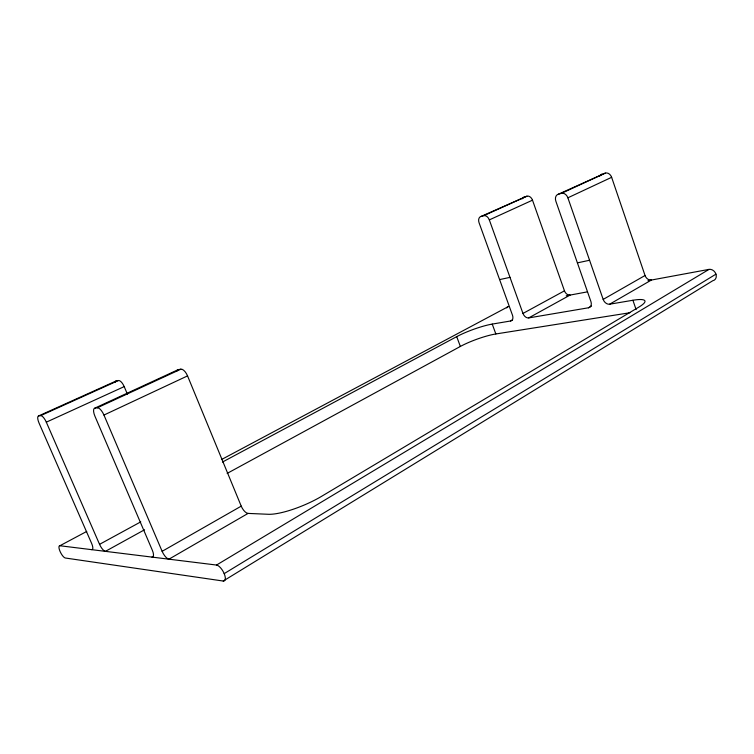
<?xml version="1.0" encoding="UTF-8"?>
<svg xmlns="http://www.w3.org/2000/svg" width="754" height="754" viewBox="0 0 754 754"><rect width="100%" height="100%" fill="white"/><g stroke="black" fill="none" stroke-linecap="round" stroke-linejoin="round"><path stroke-width="1.13" d="M86.748 531.429L59.896 545.745A6.843 2.111 62.3 0 0 60.113 551.542A6.843 2.111 62.3 0 0 65.315 558.007L223.231 581.042L712.766 280.733A6.117 4.967 54 0 0 715.961 274.145A6.117 4.967 54 0 0 709.014 269.385L648.006 280.667M223.231 581.042A9.001 3.591 60.3 0 0 224.192 573.624L715.97 274.154M59.896 545.745L216.521 565.048L709.014 269.385M222.449 462.051L456.717 336.642A27.153 4.543 -20.1 0 1 492.239 324.088L510.581 320.987A5.448 3.685 61.2 0 0 512.503 315.276L479.073 222.769A5.57 3.836 66.4 0 1 480.882 216.502L483.672 215.701A5.589 3.864 66.4 0 1 489.318 219.895L522.974 313.447A5.551 3.827 60.8 0 0 528.686 317.915L588.44 307.792A5.9 4.307 59.3 0 0 590.919 301.562L555.849 201.186A6.032 4.505 66.3 0 1 558.205 194.278L561.485 193.335A6.051 4.533 66.3 0 1 567.875 197.802L603.172 299.413A6.023 4.477 58.6 0 0 609.637 304.201L632.908 300.262A31.856 5.928 -18.6 0 1 638.836 307.114L321.487 496.386A40.141 9.811 -22.6 0 1 268.377 514.285L248.075 513.408L168.943 559.185A8.351 3.12 61.3 0 1 162.129 551.325L103.948 415.049A8.407 3.176 64.1 0 0 97.341 407.773L94.881 408.112A8.369 3.148 64.1 0 0 94.91 416.161L152.327 550.231A8.115 2.95 61.5 0 1 151.95 557.093M609.637 304.201L651.409 280.036A5.806 4.515 58 0 1 645.038 275.502L611.635 177.313A5.834 4.571 66.8 0 0 605.33 173.081L558.205 194.278M162.129 551.325L241.233 506.141A7.926 3.497 61 0 0 248.075 513.408M588.44 307.792L591.494 306.049M603.172 299.413L645.038 275.502M144.561 529.76L105.4 551.362A7.474 2.516 62.1 0 1 99.556 544.341L46.314 422.174A7.54 2.545 64.2 0 0 40.65 415.624L38.68 415.897A7.512 2.526 64.2 0 0 39.048 423.069L91.649 543.455A7.286 2.394 62.2 0 1 91.686 549.666M528.686 317.915L570.109 295.068A5.363 3.883 60.6 0 1 564.463 290.827L532.503 200.178A5.401 3.911 66.8 0 0 526.914 196.181L480.882 216.502M510.581 320.987L512.645 319.856M227.152 473.408L460.355 346.454A27.116 4.797 -20.1 0 1 495.84 333.965L629.892 312.75M99.556 544.341L140.753 521.872M522.974 313.447L564.463 290.827M221.535 459.535L508.564 306.454A5.033 3.412 61.4 0 0 506.773 307.896M103.948 415.049L187.548 375.897L241.233 506.141M567.875 197.802L611.635 177.313M97.341 407.773L180.885 369.177A7.983 3.553 64.3 0 1 187.548 375.897M561.485 193.335L605.33 173.081M94.881 408.112L178.189 369.658L180.885 369.177M46.314 422.174L124.203 386.613L127.388 394.144M489.318 219.895L532.503 200.178M38.68 415.897L116.286 380.902L118.463 380.506A7.201 2.875 64.5 0 1 124.203 386.613M40.65 415.624L118.463 380.506M483.672 215.701L526.914 196.181M499.61 279.593L509.996 277.368M577.404 262.873L589.571 260.253M566.216 295.794L587.432 291.864M456.717 336.642L460.355 346.454M492.239 324.088L495.84 333.965M632.908 300.262L636.112 309.583M216.521 565.048A9.001 3.591 60.3 0 1 224.192 573.624M599.713 176.087A5.815 4.543 66.8 0 1 602.041 174.051M522.136 198.839A5.382 3.893 66.8 0 1 524.096 197.011M176.738 371.204A7.955 3.516 64.3 0 1 178.189 369.658M115.155 382.259A7.172 2.856 64.5 0 1 116.286 380.902"/></g></svg>
